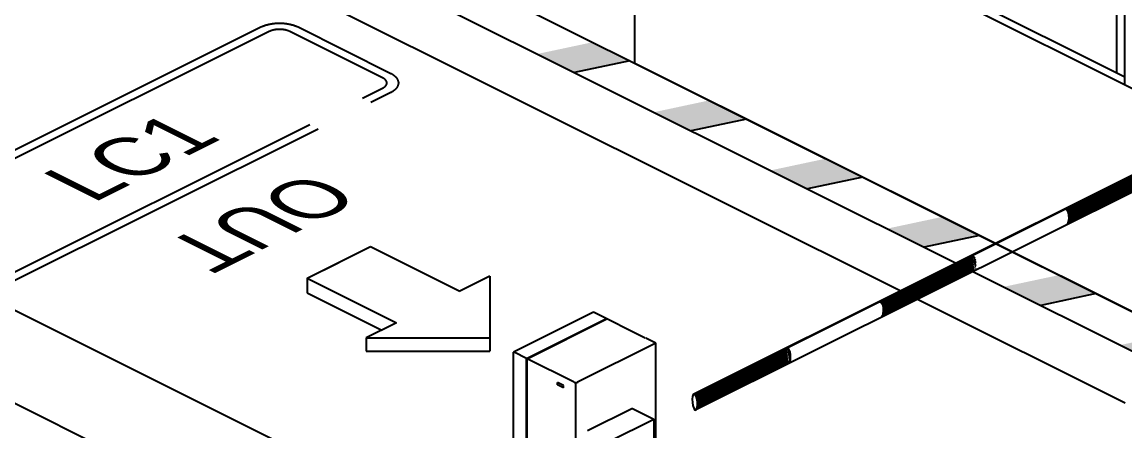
# Model space of a CAD drawing. Header units: millimetres. Extents: x 29838256 to 30236675, y -914750 to -833241.
# Drawn here: x 29962135 to 29966333, y -857979 to -856421 of the extents above; entities that cross this region are included whole.
import ezdxf
from ezdxf.enums import TextEntityAlignment as Align

# ---------------------------------------------------------------- set-up
doc = ezdxf.new("R2010")
doc.units = ezdxf.units.MM
doc.header["$LTSCALE"] = 600
doc.header["$MEASUREMENT"] = 0
doc.linetypes.add('CENTER2', pattern=[1.125, 0.75, -0.125, 0.125, -0.125])
for name, color, linetype in [('e-plan', 9, 'CONTINUOUS'), ('Parking-E', 7, 'CONTINUOUS'), ('Parking-S', 3, 'CONTINUOUS')]:
    doc.layers.add(name, color=color, linetype=linetype)
doc.styles.add('돋움', font='Dotum.TTF')

msp = doc.modelspace()

# ---------------------------------------------------------------- hatches: boundary and pattern name
at = {"layer": 'Parking-E', "ltscale": 2}
for points in [[(29964306.8, -856497.5), (29964096.4, -856542.3), (29964237.8, -856613), (29964448.2, -856568.2)], [(29964750.5, -856719.3), (29964540.1, -856764.2), (29964681.5, -856834.9), (29964891.9, -856790.1)], [(29965194.2, -856941.2), (29964983.8, -856986), (29965125.2, -857056.7), (29965335.6, -857011.9)], [(29965637.9, -857163), (29965427.5, -857207.9), (29965568.9, -857278.6), (29965779.3, -857233.8)], [(29966081.6, -857384.9), (29965871.2, -857429.7), (29966012.6, -857500.4), (29966223.1, -857455.6)], [(29966525.3, -857606.8), (29966314.9, -857651.6), (29966456.4, -857722.3), (29966666.8, -857677.5)]]:
    msp.add_hatch(color=3, dxfattribs=at).paths.add_polyline_path(points)
h = msp.add_hatch(dxfattribs=at)
h.set_pattern_fill('ANSI31', color=1, scale=30.004988, style=0)
h.set_pattern_definition([(135, (40302061.1827, -373515.8735), (2.6520913389, 2.6520913389), [])])
edge = h.paths.add_edge_path()
edge.add_ellipse((29966461.5, -856987), major_axis=(-0.7, 30.7), ratio=0.39657, start_angle=204.1554, end_angle=360, ccw=False)
edge.add_line((29966467.1, -857014.9), (29966113.5, -857191.7))
edge.add_ellipse((29966107.9, -857163.8), major_axis=(-0.7, 30.7), ratio=0.39657, start_angle=204.1554, end_angle=360)
edge.add_line((29966107.2, -857133.1), (29966460.8, -856956.3))
h = msp.add_hatch(dxfattribs=at)
h.set_pattern_fill('ANSI31', color=1, scale=30.004988, style=0)
h.set_pattern_definition([(135, (40301353.9583, -373869.4856), (2.6520913389, 2.6520913389), [])])
edge = h.paths.add_edge_path()
edge.add_ellipse((29965754.3, -857340.6), major_axis=(-0.7, 30.7), ratio=0.39657, start_angle=204.1554, end_angle=360, ccw=False)
edge.add_line((29965759.9, -857368.5), (29965406.3, -857545.3))
edge.add_ellipse((29965400.7, -857517.4), major_axis=(-0.7, 30.7), ratio=0.39657, start_angle=204.1554, end_angle=360)
edge.add_line((29965400, -857486.7), (29965753.6, -857309.9))
h = msp.add_hatch(dxfattribs=at)
h.set_pattern_fill('ANSI31', color=1, scale=30.004988, style=0)
h.set_pattern_definition([(135, (40300646.734, -374223.098), (2.6520913389, 2.6520913389), [])])
edge = h.paths.add_edge_path()
edge.add_ellipse((29965047, -857694.2), major_axis=(-0.7, 30.7), ratio=0.39657, start_angle=204.1554, end_angle=360, ccw=False)
edge.add_line((29965052.6, -857722.1), (29964699, -857898.9))
edge.add_ellipse((29964693.4, -857871), major_axis=(-0.7, 30.7), ratio=0.39657, start_angle=204.1554, end_angle=360)
edge.add_line((29964692.7, -857840.4), (29965046.4, -857663.5))

# ---------------------------------------------------------------- linework, layer by layer
at = {"layer": 'e-plan', "extrusion": (0, -0.866025, 0.5)}
msp.add_line((29966333.1, -857872.8, 1929.3), (29963214.2, -856313.4, 4630.3), dxfattribs=at)
at = {"layer": 'Parking-E', "color": 4}
for p, q in [((29964467.8, -856578, 3912.2), (29964467.8, -854719.1, 3912.2)), ((29966332.4, -856660.1, 2228.1), (29966332.4, -855651.4, 2228.1)), ((29966302.4, -856615.1, 2228.1), (29966302.4, -856140.8, 2228.1)), ((29966412.4, -857550.3, 2228.1), (29964467.8, -856578, 3912.2))]:
    msp.add_line(p, q, dxfattribs=at)
at = {"layer": 'Parking-E', "color": 4, "extrusion": (0, -0.866025, 0.5)}
for p, q in [((29966332.4, -856630.1, 2297.4), (29964467.8, -855697.8, 3912.2)), ((29966412.4, -856700.1, 2228.1), (29964467.8, -855727.8, 3912.2))]:
    msp.add_line(p, q, dxfattribs=at)
at = {"layer": 'Parking-E', "extrusion": (0, -0.866025, 0.5)}
for p, q in [((29963079.8, -855884, 5114.2), (29966898.8, -857793.5, 1806.8)), ((29963079.8, -856034, 5114.2), (29966898.8, -857943.5, 1806.8)), ((29964671.1, -858801.3, 61.2), (29961488.6, -857210.1, 2817.4)), ((29961135, -857386.9, 2511.1), (29964317.5, -858978.1, -245))]:
    msp.add_line(p, q, dxfattribs=at)
at = {"layer": 'Parking-E', "color": 3, "ltscale": 2}
for p, q in [((29964448.2, -856568.2, 3929.1), (29964237.8, -856613, 4111.3)), ((29964891.9, -856790.1, 3544.8), (29964681.5, -856834.9, 3727.1)), ((29965335.6, -857011.9, 3160.6), (29965125.2, -857056.7, 3342.8)), ((29965779.3, -857233.8, 2776.3), (29965568.9, -857278.6, 2958.5)), ((29966223.1, -857455.6, 2392.1), (29966012.6, -857500.4, 2574.3))]:
    msp.add_line(p, q, dxfattribs=at)
at = {"layer": 'Parking-E', "color": 3, "extrusion": (0, -0.866025, 0.5)}
for p, q in [((29966814.4, -856779.5, 1795.2), (29964688, -857842.7, -46.3)), ((29966809.2, -856780.1, 1790.7), (29964689.3, -857840.1, -45.2)), ((29966820.7, -856838.4, 1800.6), (29964697.7, -857899.9, -38)), ((29964309.8, -857525.9, 255.2), (29964005.7, -857678, -8.1)), ((29964055.4, -857702.8, -96.1), (29964359.5, -857550.7, 167.3)), ((29964057.3, -857703.7, -52.7), (29964361.4, -857551.7, 210.6)), ((29964546.8, -857644.4, 50.1), (29964249.6, -857793, -207.3))]:
    msp.add_line(p, q, dxfattribs=at)
at = {"layer": 'Parking-E', "color": 1, "ltscale": 2}
for p, q in [((29966460.8, -856956.3, 1488.9), (29966107.2, -857133.1, 1182.7)), ((29966467.1, -857014.9, 1488.9), (29966113.5, -857191.7, 1182.7))]:
    msp.add_line(p, q, dxfattribs=at)
at = {"layer": 'Parking-E', "color": 6, "extrusion": (0, -0.866025, 0.5)}
for p, q in [((29963220.1, -857397.1, 13793.3), (29963461.1, -857276.6, 14002)), ((29963461.1, -857276.6, 14002), (29963801, -857446.5, 13707.7)), ((29963461.1, -857276.6, 14002), (29963801, -857446.5, 13707.7)), ((29963461.1, -857276.6, 14002), (29963801, -857446.5, 13707.7)), ((29963461.1, -857276.6, 14002), (29963801, -857446.5, 13707.7)), ((29963220.1, -857397.1, 13793.3), (29963340.6, -857336.8, 13897.7)), ((29963220.1, -857397.1, 13793.3), (29963340.6, -857336.8, 13897.7)), ((29963220.1, -857397.1, 13793.3), (29963560, -857567, 13499)), ((29963220.1, -857397.1, 13793.3), (29963560, -857567, 13499)), ((29963220.1, -857397.1, 13793.3), (29963560, -857567, 13499)), ((29963220.1, -857397.1, 13793.3), (29963560, -857567, 13499)), ((29963915.6, -857389.2, 13807), (29963801, -857446.5, 13707.7)), ((29963220.1, -857453, 13773.9), (29963504, -857595, 13528)), ((29963445.3, -857624.3, 13399.7), (29963915.6, -857624.6, 13399.2)), ((29963445.3, -857674.4, 13399.7), (29963915.6, -857674.6, 13399.3))]:
    msp.add_line(p, q, dxfattribs=at)
at = {"layer": 'Parking-E', "color": 6}
for p, q in [((29963220.1, -857397.1, 13793.3), (29963220.1, -857453, 13793.3)), ((29963915.6, -857389.2, 13807), (29963915.6, -857624.6, 13807)), ((29963560, -857567, 13499), (29963445.3, -857624.3, 13399.7)), ((29963445.3, -857624.3, 13399.7), (29963445.3, -857674.4, 13399.7)), ((29963915.6, -857624.6, 13399.2), (29963915.6, -857674.6, 13399.2))]:
    msp.add_line(p, q, dxfattribs=at)
at = {"layer": 'Parking-E', "color": 3, "extrusion": (-5.55112e-17, -0.866025, 0.5)}
for p, q in [((29964507.4, -857624.7, 84.1), (29964309.8, -857525.9, 255.2)), ((29964546.8, -857644.4, 50.1), (29964509.4, -857625.7, 82.4)), ((29964055.4, -857702.8, -51.1), (29964007.7, -857679, -9.9)), ((29964234.2, -857792.2, -206.6), (29964057.3, -857703.7, -52.7)), ((29964196.1, -857805.7, -172.9), (29964173.3, -857794.3, -153.3)), ((29964196.1, -857814.7, -172.9), (29964173.3, -857803.3, -153.3))]:
    msp.add_line(p, q, dxfattribs=at)
at = {"layer": 'Parking-E', "color": 3}
for p, q in [((29964005.7, -858181.9, -8.1), (29964005.7, -857678, -8.1)), ((29964546.8, -858709.6, 50.1), (29964546.8, -857644.4, 50.1)), ((29964055.4, -858157, -52.7), (29964055.4, -857702.8, -52.7)), ((29964057.3, -858156.1, -52.7), (29964057.3, -857703.7, -52.7)), ((29964173.3, -857803.3, -182.7), (29964173.3, -857794.3, -182.7)), ((29964196.1, -857814.7, -182.7), (29964196.1, -857805.7, -182.7)), ((29964242.7, -858063.4, -213.3), (29964242.7, -857794.5, -213.3)), ((29964539.3, -857934.4, -175.1), (29964539.3, -858029.4, -175.1))]:
    msp.add_line(p, q, dxfattribs=at)
at = {"layer": 'Parking-E', "color": 3, "extrusion": (-8.32667e-17, -0.866025, 0.5)}
for p, q in [((29964458, -857893.8, -104.7), (29964287.6, -857978.9, -252.2)), ((29964458, -857893.8, -104.7), (29964539.3, -857934.4, -175.1)), ((29964368.9, -858019.6, -322.7), (29964539.3, -857934.4, -175.1))]:
    msp.add_line(p, q, dxfattribs=at)
at = {"layer": 'Parking-E', "color": 3}
msp.add_arc((29964242.6, -857778.1, -206.6), 16.4, 239.1759, 298.1016, dxfattribs=at)
at = {"layer": 'Parking-E', "color": 1, "ltscale": 2, "extrusion": (0, 0, -1)}
msp.add_ellipse((29966106.7, -857163.7, 1182.7), major_axis=(-0.7, 30.7), ratio=0.39657, start_param=0, end_param=2.720001, dxfattribs=at)
at = {"layer": 'Parking-E', "color": 3, "extrusion": (0, 0, -1)}
for centre in [(29965400.7, -857517.4, 570.2), (29965047, -857694.2, 264), (29964693.4, -857871, -42.3)]:
    msp.add_ellipse(centre, major_axis=(-0.7, 30.7), ratio=0.39657, start_param=0, end_param=2.720001, dxfattribs=at)
msp.add_ellipse((29964695.9, -857868.9, -42.3), major_axis=(-3.4, 31.2), ratio=0.306815, dxfattribs=at)
at = {"layer": 'Parking-S', "color": 0, "linetype": 'CENTER2', "ltscale": 3, "extrusion": (0, -0.866025, 0.5), "elevation": 743904.3}
for points in [[(29963539.5, -424754.9), (29963185.9, -424401.3, 0.414214), (29963044.5, -424401.3), (29961559.3, -425886.5, 0.414214), (29961559.3, -426027.9), (29961912.9, -426381.6, 0.414214), (29962054.4, -426381.6), (29963539.5, -424896.4, 0.414214)], [(29963507.7, -424786.8), (29963154.1, -424433.2, 0.414214), (29963076.3, -424433.2), (29961591.1, -425918.3, 0.414214), (29961591.1, -425996.1), (29961944.7, -426349.7, 0.414214), (29962022.5, -426349.7), (29963507.7, -424864.6, 0.414214)]]:
    msp.add_lwpolyline(points, format="xyb", close=True, dxfattribs=at)

# ---------------------------------------------------------------- texts
at = {"layer": 'Parking-E', "extrusion": (0, -0.866025, 0.5), "style": '돋움'}
msp.add_text('OUT', height=292.77, rotation=225, dxfattribs=at).set_placement((29963045.5, -416330.8, 749424.3), align=Align.MIDDLE_CENTER)
at = {"layer": 'Parking-S', "color": 7, "extrusion": (0, -0.866025, 0.5), "style": '돋움'}
msp.add_text('LC1', height=292.77, rotation=45, dxfattribs=at).set_placement((29962549.4, -425391.4, 743904.3), align=Align.MIDDLE)

doc.saveas('drawing.dxf')
